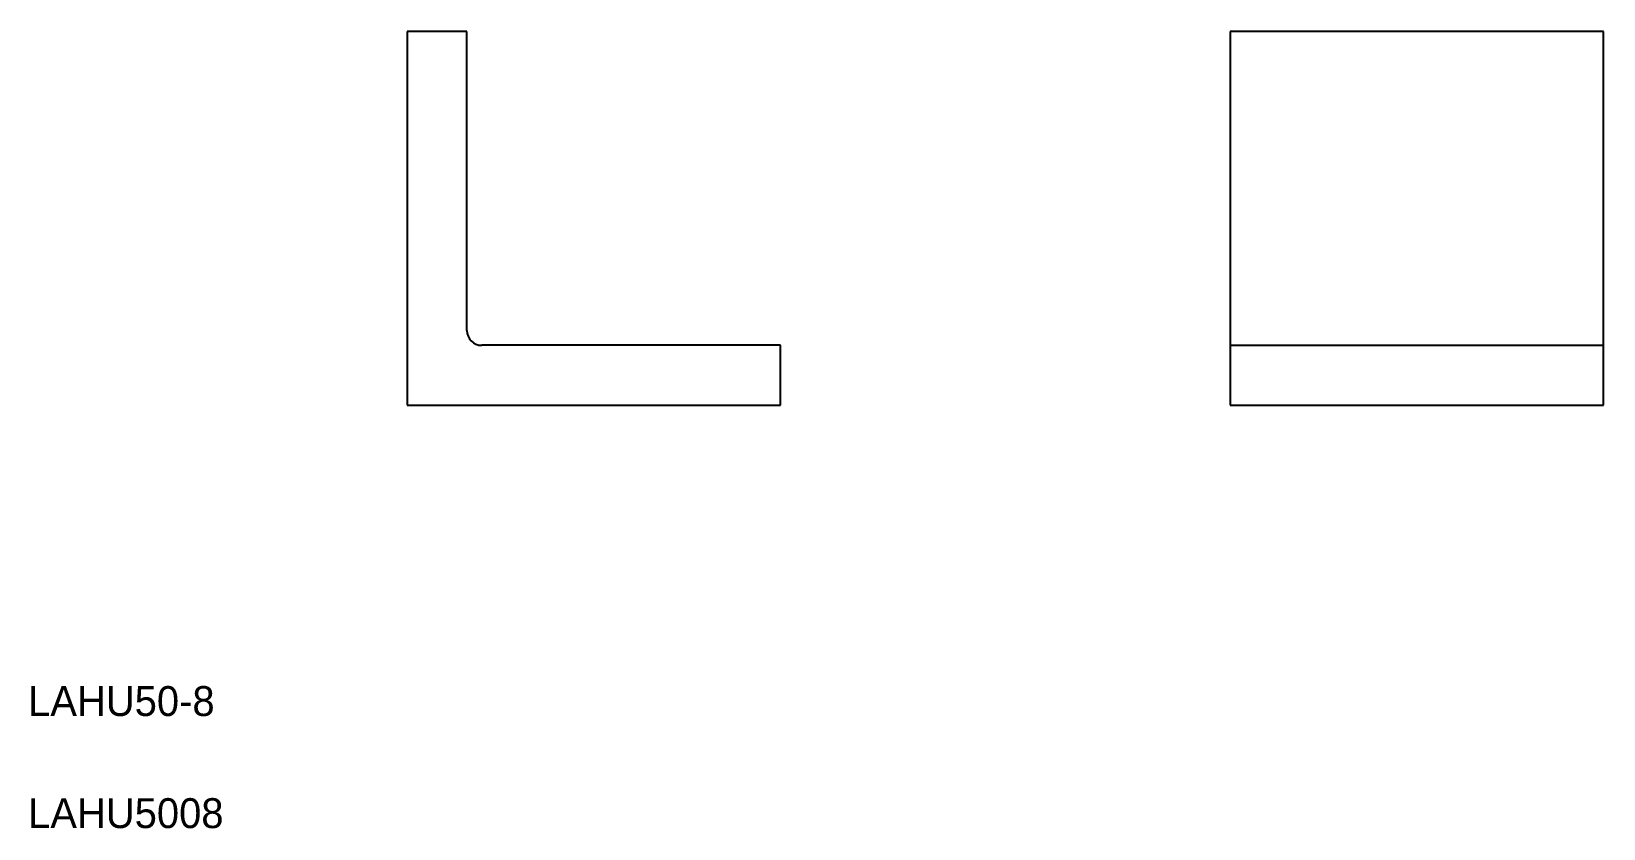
# Model space of a CAD drawing. Extents: x 442 to 652, y 424 to 531.
import ezdxf

# ---------------------------------------------------------------- set-up
doc = ezdxf.new("R2010")
doc.units = 0
doc.layers.get('0').update_dxf_attribs({"linetype": 'CONTINUOUS'})

msp = doc.modelspace()

# ---------------------------------------------------------------- linework, layer by layer
at = {"color": 7, "linetype": 'CONTINUOUS'}
for p, q in [((491.86, 530.65), (491.86, 480.65)), ((499.86, 530.65), (491.86, 530.65)), ((499.86, 490.65), (499.86, 530.65)), ((652.08, 530.65), (602.08, 530.65)), ((602.08, 530.65), (602.08, 480.65)), ((652.08, 480.65), (652.08, 530.65)), ((541.86, 488.65), (501.86, 488.65)), ((541.86, 480.65), (541.86, 488.65)), ((602.08, 488.65), (652.08, 488.65)), ((491.86, 480.65), (541.86, 480.65)), ((602.08, 480.65), (652.08, 480.65))]:
    msp.add_line(p, q, dxfattribs=at)
msp.add_arc((501.86, 490.65), 2, 180, 270, dxfattribs=at)

# ---------------------------------------------------------------- texts
for s, p in [('LAHU50-8', (441.11, 439.04)), ('LAHU5008', (441.11, 424.04))]:
    msp.add_text(s, height=4, dxfattribs=at).set_placement(p)

doc.saveas('drawing.dxf')
